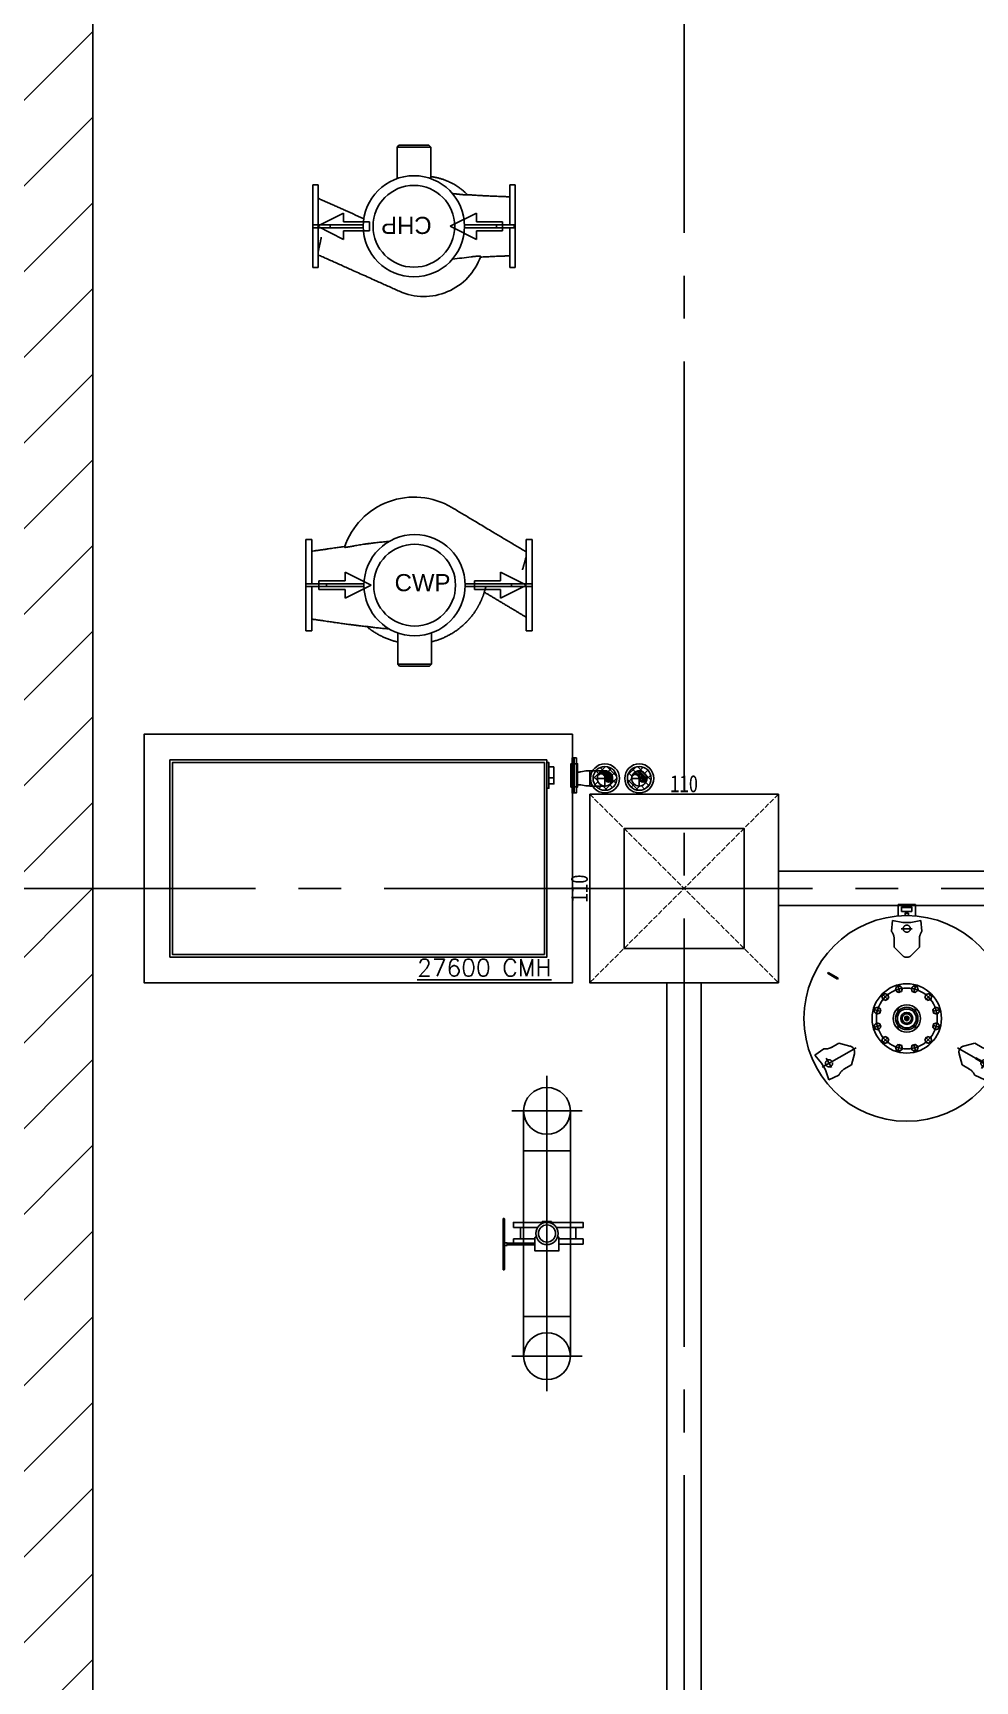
# Model space of a CAD drawing. Extents: x -18489 to 195597, y -1599 to 112111.
# Drawn here: x -15498 to -14948, y 1360 to 2322 of the extents above; entities that cross this region are included whole.
import ezdxf
from ezdxf.enums import TextEntityAlignment as Align

# ---------------------------------------------------------------- set-up
doc = ezdxf.new("R2010")
doc.units = 0
doc.header["$LTSCALE"] = 100
for name, pattern in [('188K-SM-03-F10-MECH-EQ-Y2257103$0$Micron CUP L10 HVAC EQU$0$AM_DIN_F_W050X2', [3.125, 2.25, -0.875]), ('188K-SM-03-F10-MECH-EQ-Y2257103$0$Micron CUP L10 HVAC EQU$0$HIDDEN2', [0.1875, 0.125, -0.0625]), ('X-CUB3-L10$0$COL-CEN-LIN', [3.25, 2.5, -0.25, 0.25, -0.25]), ('X-CUB3-L10$0$HIDDEN', [0.4, 0.3, -0.1])]:
    doc.linetypes.add(name, pattern=pattern)
for name, color, linetype in [('188K-SM-03-F10-MECH-EQ-Y2257103$0$0 Xref', 8, 'Continuous'), ('188K-SM-03-F10-MECH-EQ-Y2257103$0$Micron CUP L10 CDA EQU$0$M MOVE-IN AREA', 8, 'Continuous'), ('188K-SM-03-F10-MECH-EQ-Y2257103$0$Micron CUP L10 HVAC EQU$0$M-MECH-EQU', 136, 'Continuous'), ('188K-SM-03-F10-MECH-EQ-Y2257103$0$Micron CUP L10 HVAC EQU$0$M-PHASE1 AREA', 252, 'Continuous'), ('X-CUB3-L10$0$CCL', 8, 'X-CUB3-L10$0$COL-CEN-LIN'), ('X-CUB3-L10$0$COL', 8, 'Continuous'), ('X-CUB3-L10$0$COL-S', 8, 'Continuous'), ('X-CUB3-L10$0$WALL-RC', 8, 'Continuous')]:
    doc.layers.add(name, color=color, linetype=linetype)
doc.styles.add('188K-SM-03-F10-MECH-EQ-Y2257103$0$Micron CUP L10 HVAC EQU$0$AA-TXT', font='simplex.shx', dxfattribs={"bigfont": 'china.shx'})
doc.styles.add('188K-SM-03-F10-MECH-EQ-Y2257103$0$Micron CUP L10 HVAC EQU$0$Standard', font='arial.ttf')
doc.styles.add('X-CUB3-L10$0$DIM', font='', dxfattribs={"width": 0.8})
doc.styles.get('X-CUB3-L10$0$DIM').set_extended_font_data('MingLiU')
doc.dimstyles.new('X-CUB3-L10$0$JJP_005_defpoint', dxfattribs={"dimtxt": 20, "dimasz": 0.5, "dimexe": 0.5, "dimexo": 0.5, "dimgap": 0.5, "dimtad": 1, "dimdsep": 46, "dimtxsty": 'X-CUB3-L10$0$DIM', "dimblk": 'X-CUB3-L10$0$_None', "dimcen": 10, "dimclrd": 256, "dimclre": 256, "dimclrt": 256, "dimadec": 0, "dimazin": 0, "dimtfac": 1, "dimtix": 1, "dimtmove": 2, "dimatfit": 3, "dimldrblk": 'X-CUB3-L10$0$_None', "dimfxl": 0.5, "dimtolj": 1, "dimtzin": 0, "dimarcsym": 0})

# ---------------------------------------------------------------- blocks, each defined once
blk = doc.blocks.new('*D439')
at = {"layer": 'DefPoints', "lineweight": -2, "transparency": 16777216}
blk.add_line((0, 0), (110, 0), dxfattribs=at)
at = {"layer": 'DefPoints', "color": 0, "transparency": 16777216}
for p in [(0, 0), (110, 0), (110, 0)]:
    blk.add_point(p, dxfattribs=at)
at = {"layer": 'DefPoints', "transparency": 16777216, "insert": (55, 6.07), "char_height": 10, "attachment_point": 5, "style": 'X-CUB3-L10$0$DIM'}
blk.add_mtext('\\A1;110', dxfattribs=at)
blk = doc.blocks.new('X-CUB3-L10$0$_None')
blk = doc.blocks.new('*D440')
at = {"layer": 'DefPoints', "lineweight": -2, "transparency": 16777216}
blk.add_line((0, 0), (0, -110), dxfattribs=at)
at = {"layer": 'DefPoints', "color": 0, "transparency": 16777216}
for p in [(0, 0), (0, -110), (0, -110)]:
    blk.add_point(p, dxfattribs=at)
at = {"layer": 'DefPoints', "transparency": 16777216, "insert": (-6.07, -55), "char_height": 10, "attachment_point": 5, "rotation": 90, "style": 'X-CUB3-L10$0$DIM'}
blk.add_mtext('\\A1;110', dxfattribs=at)
blk = doc.blocks.new('188K-SM-03-F10-MECH-EQ-Y2257103$0$Micron CUP L10 HVAC EQU$0$EX TANK_2 M³')
for p, q in [((-4.99, 66.56), (-4.99, 59.75)), ((5.01, 66.56), (-4.99, 66.56)), ((5.01, 66.16), (-4.99, 66.16)), ((-3.04, 65.05), (-3.09, 64.75)), ((2.96, 64.75), (-3.09, 64.75)), ((-3.09, 64.75), (-3.09, 62.6)), ((2.91, 65.05), (-3.04, 65.05)), ((-2.89, 62.4), (2.76, 62.4)), ((-0.92, 61.5), (0.93, 61.5)), ((-0.92, 60), (-0.92, 61.5)), ((-0.92, 60), (0.93, 60)), ((-0.69, 61.7), (-0.69, 62.4)), ((0.71, 61.7), (-0.69, 61.7)), ((-0.54, 61.5), (-0.54, 61.7)), ((0.56, 61.5), (0.56, 61.7)), ((0.71, 61.7), (0.71, 62.4)), ((0.93, 60), (0.93, 61.5)), ((2.96, 64.75), (2.91, 65.05)), ((2.96, 62.6), (2.96, 64.75)), ((5.01, 66.56), (5.01, 59.75)), ((-45.91, 26.86), (-46.21, 26.34)), ((-46.21, 26.34), (-40.32, 22.94)), ((-40.02, 23.46), (-45.91, 26.86)), ((-40.32, 22.94), (-40.02, 23.46)), ((-1.19, 0.69), (0.01, 1.39)), ((-1.19, -0.69), (-1.19, 0.69)), ((0.01, 1.39), (1.21, 0.69)), ((1.21, 0.69), (1.21, -0.69)), ((0.01, -1.39), (-1.19, -0.69)), ((1.21, -0.69), (0.01, -1.39))]:
    blk.add_line(p, q)
at = {"linetype": '188K-SM-03-F10-MECH-EQ-Y2257103$0$Micron CUP L10 HVAC EQU$0$HIDDEN2', "ltscale": 5}
for p, q in [((-8.85, 50.85), (-8.24, 57.23)), ((-8.24, 57.23), (-2.31, 56.06)), ((-2.31, 56.06), (2.33, 56.06)), ((8.26, 57.23), (2.33, 56.06)), ((8.87, 50.85), (8.26, 57.23)), ((-7.32, 41.51), (-7.32, 46.58)), ((-7.32, 41.51), (-2.58, 36.77)), ((7.34, 41.51), (2.6, 36.77)), ((7.34, 41.51), (7.34, 46.48)), ((-48.46, -17.75), (-53.68, -21.47)), ((-39.61, -14.41), (-43.91, -16.89)), ((-39.61, -14.41), (-33.14, -16.14)), ((29.59, -17.08), (49.28, -28.45)), ((39.63, -14.41), (33.15, -16.14)), ((39.63, -14.41), (44.01, -16.94)), ((48.48, -17.75), (53.7, -21.47)), ((-53.68, -21.47), (-49.7, -26.02)), ((-47.38, -30.04), (-49.7, -26.02)), ((-32.28, -27.11), (-36.66, -29.64)), ((-32.28, -27.11), (-30.54, -20.63)), ((32.29, -27.11), (30.56, -20.63)), ((32.29, -27.11), (36.6, -29.59)), ((40.34, -22.94), (40.04, -23.46)), ((40.04, -23.46), (45.93, -26.86)), ((46.23, -26.34), (40.34, -22.94)), ((43.01, -25.52), (43.61, -24.48)), ((46.82, -23.68), (43.63, -29.2)), ((45.93, -26.86), (46.23, -26.34)), ((49.72, -26.02), (47.39, -30.04)), ((53.7, -21.47), (49.72, -26.02)), ((-45.43, -35.76), (-47.38, -30.04)), ((-39.6, -33.1), (-45.43, -35.76)), ((39.62, -33.1), (45.45, -35.76)), ((45.45, -35.76), (47.39, -30.04))]:
    blk.add_line(p, q, dxfattribs=at)
at = {"linetype": '188K-SM-03-F10-MECH-EQ-Y2257103$0$Micron CUP L10 HVAC EQU$0$HIDDEN2', "ltscale": 10}
for p, q in [((-3.18, 52.38), (3.19, 52.38)), ((-29.57, -17.08), (-49.26, -28.45)), ((-43.91, -28.69), (-47.09, -23.18))]:
    blk.add_line(p, q, dxfattribs=at)
at = {"ltscale": 10}
for p, q in [((-42.99, 25.52), (-43.59, 24.48)), ((-3.99, 14.92), (-5.18, 19.37)), ((4.01, 14.92), (5.2, 19.37)), ((-10.92, 10.92), (-14.17, 14.18)), ((10.93, 10.92), (14.19, 14.18)), ((-14.92, 4), (-19.36, 5.19)), ((-3.88, 3.89), (-5.3, 5.3)), ((3.9, 3.89), (5.31, 5.3)), ((14.93, 4), (19.38, 5.19)), ((-14.92, -4), (-19.36, -5.19)), ((-3.88, -3.89), (-5.3, -5.3)), ((3.9, -3.89), (5.31, -5.3)), ((14.93, -4), (19.38, -5.19)), ((-10.92, -10.92), (-14.17, -14.18)), ((-3.99, -14.92), (-5.18, -19.37)), ((4.01, -14.92), (5.2, -19.37)), ((10.93, -10.92), (14.19, -14.18))]:
    blk.add_line(p, q, dxfattribs=at)
at = {"linetype": '188K-SM-03-F10-MECH-EQ-Y2257103$0$Micron CUP L10 HVAC EQU$0$AM_DIN_F_W050X2'}
for p, q in [((-14.55, 13.09), (-13.08, 14.56)), ((-14.01, 11.08), (-14.55, 13.09)), ((-12, 10.54), (-14.01, 11.08)), ((-13.08, 14.56), (-11.07, 14.02)), ((-10.54, 12.01), (-12, 10.54)), ((-11.07, 14.02), (-10.54, 12.01)), ((-6.59, 16.61), (-6.06, 18.61)), ((-5.12, 15.14), (-6.59, 16.61)), ((-6.06, 18.61), (-4.05, 19.15)), ((-3.12, 15.68), (-5.12, 15.14)), ((-4.05, 19.15), (-2.58, 17.68)), ((-2.58, 17.68), (-3.12, 15.68)), ((2.59, 17.68), (4.06, 19.15)), ((3.13, 15.68), (2.59, 17.68)), ((5.14, 15.14), (3.13, 15.68)), ((4.06, 19.15), (6.07, 18.61)), ((6.61, 16.61), (5.14, 15.14)), ((6.07, 18.61), (6.61, 16.61)), ((10.55, 12.01), (11.09, 14.02)), ((12.02, 10.54), (10.55, 12.01)), ((11.09, 14.02), (13.1, 14.56)), ((14.03, 11.08), (12.02, 10.54)), ((13.1, 14.56), (14.57, 13.09)), ((14.57, 13.09), (14.03, 11.08)), ((-19.14, 4.06), (-18.61, 6.06)), ((-17.67, 2.59), (-19.14, 4.06)), ((-18.61, 6.06), (-16.6, 6.6)), ((-15.67, 3.12), (-17.67, 2.59)), ((-16.6, 6.6), (-15.13, 5.13)), ((-15.13, 5.13), (-15.67, 3.12)), ((15.15, 5.13), (16.62, 6.6)), ((15.68, 3.12), (15.15, 5.13)), ((17.69, 2.59), (15.68, 3.12)), ((16.62, 6.6), (18.62, 6.06)), ((19.16, 4.06), (17.69, 2.59)), ((18.62, 6.06), (19.16, 4.06)), ((-19.14, -4.06), (-17.67, -2.59)), ((-18.61, -6.06), (-19.14, -4.06)), ((-16.6, -6.6), (-18.61, -6.06)), ((-17.67, -2.59), (-15.67, -3.12)), ((-15.13, -5.13), (-16.6, -6.6)), ((-15.67, -3.12), (-15.13, -5.13)), ((15.15, -5.13), (15.68, -3.12)), ((16.62, -6.6), (15.15, -5.13)), ((15.68, -3.12), (17.69, -2.59)), ((18.62, -6.06), (16.62, -6.6)), ((17.69, -2.59), (19.16, -4.06)), ((19.16, -4.06), (18.62, -6.06)), ((-14.55, -13.09), (-14.01, -11.08)), ((-13.08, -14.56), (-14.55, -13.09)), ((-14.01, -11.08), (-12, -10.54)), ((-11.07, -14.02), (-13.08, -14.56)), ((-12, -10.54), (-10.54, -12.01)), ((-10.54, -12.01), (-11.07, -14.02)), ((-6.59, -16.61), (-5.12, -15.14)), ((-6.06, -18.61), (-6.59, -16.61)), ((-4.05, -19.15), (-6.06, -18.61)), ((-5.12, -15.14), (-3.12, -15.68)), ((-2.58, -17.68), (-4.05, -19.15)), ((-3.12, -15.68), (-2.58, -17.68)), ((2.59, -17.68), (3.13, -15.68)), ((4.06, -19.15), (2.59, -17.68)), ((3.13, -15.68), (5.14, -15.14)), ((6.07, -18.61), (4.06, -19.15)), ((5.14, -15.14), (6.61, -16.61)), ((6.61, -16.61), (6.07, -18.61)), ((10.55, -12.01), (12.02, -10.54)), ((11.09, -14.02), (10.55, -12.01)), ((13.1, -14.56), (11.09, -14.02)), ((12.02, -10.54), (14.03, -11.08)), ((14.57, -13.09), (13.1, -14.56)), ((14.03, -11.08), (14.57, -13.09))]:
    blk.add_line(p, q, dxfattribs=at)
for centre, radius in [((0.01, 0), 60), ((0.01, 0), 1.2), ((0.01, 0), 0.8), ((0, 0), 0.338)]:
    blk.add_circle(centre, radius)
at = {"linetype": '188K-SM-03-F10-MECH-EQ-Y2257103$0$Micron CUP L10 HVAC EQU$0$HIDDEN2'}
for centre in [(0.01, 52.38), (-45.35, -26.19)]:
    blk.add_circle(centre, 2.08, dxfattribs=at)
at = {"ltscale": 3}
for centre, radius in [((0.01, 0), 20.25), ((-4.59, 4.6), 0.7), ((4.6, 4.6), 0.7), ((-4.59, -4.6), 0.7), ((4.6, -4.6), 0.7)]:
    blk.add_circle(centre, radius, dxfattribs=at)
at = {"ltscale": 10}
for radius in [17.75, 6.5]:
    blk.add_circle((0.01, 0), radius, dxfattribs=at)
at = {"linetype": '188K-SM-03-F10-MECH-EQ-Y2257103$0$Micron CUP L10 HVAC EQU$0$AM_DIN_F_W050X2'}
for centre in [(-12.54, 12.55), (-4.59, 17.15), (4.6, 17.15), (12.56, 12.55), (-17.14, 4.59), (17.15, 4.59), (-17.14, -4.59), (17.15, -4.59), (-12.54, -12.55), (-4.59, -17.15), (4.6, -17.15), (12.56, -12.55)]:
    blk.add_circle(centre, 1.8, dxfattribs=at)
at = {"ltscale": 5}
for radius in [8, 5.5, 3.5, 2.7]:
    blk.add_circle((0.01, 0), radius, dxfattribs=at)
at = {"linetype": '188K-SM-03-F10-MECH-EQ-Y2257103$0$Micron CUP L10 HVAC EQU$0$HIDDEN2', "ltscale": 5}
blk.add_circle((45.37, -26.19), 2.08, dxfattribs=at)
for centre, radius, start, end in [((-2.89, 62.6), 0.2, 180, 270), ((2.76, 62.6), 0.2, 270, 0), ((0.01, 0), 0.692, 150.43119, 76.6128), ((0, 0), 0.4, 150, 80)]:
    blk.add_arc(centre, radius, start, end)
for centre, radius, start, end in [((-15.27, 46.15), 7.96, 3.09457, 36.2357), ((15.3, 46.17), 7.96, 143.94948, 178.63949), ((0.01, 39.37), 3.67, 225, 315), ((-47.62, -9.84), 7.96, 263.94948, 298.63949), ((-34.08, -19.68), 3.67, 345, 75), ((34.1, -19.68), 3.67, 105, 195), ((47.61, -9.85), 7.96, 243.09457, 276.2357), ((-32.32, -36.31), 7.96, 123.09457, 156.2357), ((32.35, -36.33), 7.96, 23.94948, 58.63949)]:
    blk.add_arc(centre, radius, start, end, dxfattribs=at)
blk = doc.blocks.new('188K-SM-03-F10-MECH-EQ-Y2257103$0$Micron CUP L10 HVAC EQU$0$A$C63385323')
for p, q in [((0, -44.5), (0, 44.5)), ((0, 44.3), (11.4, 44.3)), ((51.2, 38.2), (22, 43.4)), ((73.6, 37.2), (61.8, 37.2)), ((73.6, 37.2), (73.6, -37.2)), ((0, -44.3), (11.4, -44.3)), ((51.2, -38.2), (22, -43.4)), ((73.6, -37.2), (61.8, -37.2))]:
    blk.add_line(p, q)
for centre, start, end in [((11.4, -15.7), 79.85913, 90), ((61.8, 97.2), 259.85913, 270), ((11.4, 15.7), 270, 280.14087), ((61.8, -97.2), 90, 100.14087)]:
    blk.add_arc(centre, 60, start, end)
blk = doc.blocks.new('188K-SM-03-F10-MECH-EQ-Y2257103$0$Micron CUP L10 HVAC EQU$0$A$C0c53ceb0')
at = {"layer": '188K-SM-03-F10-MECH-EQ-Y2257103$0$Micron CUP L10 HVAC EQU$0$M-PHASE1 AREA'}
h = blk.add_hatch(dxfattribs=at)
h.set_pattern_fill('ANSI37', color=256, scale=10)
h.set_pattern_definition([(45, (165860.614, -11772.52), (-22.45064, 22.45064), []), (135, (165860.614, -11772.52), (-22.45064, -22.45064), [])])
edge = h.paths.add_edge_path(flags=17)
edge.add_arc((9788.60828, 9692.60409), 44.45, 0, 360)
edge = h.paths.add_edge_path()
edge.add_arc((9788.60828, 9692.60409), 69.45, 0, 360)
h = blk.add_hatch(dxfattribs=at)
h.set_pattern_fill('ANSI31', color=256, scale=1.975806, angle=-90, style=0)
h.set_pattern_definition([(135, (22474.571, -19442.7775), (-4.435812, -4.435812), [])])
h.paths.add_polyline_path([(9833.05828, 9692.60409, -1), (9788.60828, 9692.60409, 1), (9744.15828, 9692.60409, -0.4142135624), (9788.60828, 9737.05409, -0.4142135624)])
h = blk.add_hatch(dxfattribs=at)
h.set_pattern_fill('ANSI37', color=256, scale=10)
h.set_pattern_definition([(45, (165860.614, -11772.52), (-22.45064, 22.45064), []), (135, (165860.614, -11772.52), (-22.45064, -22.45064), [])])
edge = h.paths.add_edge_path(flags=17)
edge.add_arc((9988.60828, 9692.60409), 44.45, 0, 360)
edge = h.paths.add_edge_path()
edge.add_arc((9988.60828, 9692.60409), 69.45, 0, 360)
h = blk.add_hatch(dxfattribs=at)
h.set_pattern_fill('ANSI31', color=256, scale=1.975806, angle=-90, style=0)
h.set_pattern_definition([(135, (22274.571, -19442.7775), (-4.435812, -4.435812), [])])
h.paths.add_polyline_path([(10033.05828, 9692.60409, -1), (9988.60828, 9692.60409, 1), (9944.15828, 9692.60409, -0.4142135624), (9988.60828, 9737.05409, -0.4142135624)])
for p, q in [((8586.74456, 13387.59442), (8575.42664, 13376.2765)), ((8575.42664, 13376.2765), (8575.42664, 13192.92384)), ((8772.25997, 13376.2765), (8575.42664, 13376.2765)), ((8586.74456, 13387.59442), (8760.94206, 13387.59442)), ((8772.25997, 13376.2765), (8760.94206, 13387.59442)), ((8772.25997, 13376.2765), (8772.25997, 13192.92384)), ((8115.09062, 13155.83904), (8083.34331, 13155.83904)), ((8083.34331, 13155.83904), (8083.34331, 12922.55979)), ((8115.09062, 13155.83904), (8115.09062, 12922.55979)), ((8899.10338, 13105.38739), (8910.497, 13103.96826)), ((9264.34331, 13155.83904), (9232.59599, 13155.83904)), ((9232.59599, 12922.55979), (9232.59599, 13155.83904)), ((9264.34331, 12673.2799), (9264.34331, 13155.83904)), ((8110.43787, 12914.55947), (8262.82496, 12990.75302)), ((8262.82496, 12990.75302), (8262.82496, 12939.95732)), ((8886.33084, 12914.55947), (9038.71794, 12990.75302)), ((9038.71794, 12990.75302), (9038.71794, 12939.95732)), ((8083.34331, 12922.55979), (8083.34331, 12906.55915)), ((8083.34331, 12922.55979), (8184.9347, 12922.55979)), ((8083.34331, 12906.55915), (8083.34331, 12673.2799)), ((8083.34331, 12906.55915), (8184.9347, 12906.55915)), ((8262.82496, 12838.36592), (8110.43787, 12914.55947)), ((8115.09062, 12906.55915), (8115.09062, 12673.2799)), ((8184.9347, 12922.55979), (8184.9347, 12906.55915)), ((8184.9347, 12922.55979), (8378.70172, 12922.55979)), ((8184.9347, 12906.55915), (8378.70172, 12906.55915)), ((8262.82496, 12939.95732), (8415.21206, 12939.95732)), ((8415.21206, 12889.16162), (8262.82496, 12889.16162)), ((8262.82496, 12889.16162), (8262.82496, 12838.36592)), ((8415.21206, 12939.95732), (8415.21206, 12889.16162)), ((9038.71794, 12838.36592), (8886.33084, 12914.55947)), ((8968.98489, 12922.55979), (9156.40245, 12922.55979)), ((8968.98489, 12906.55915), (9156.40245, 12906.55915)), ((9038.71794, 12939.95732), (9191.10504, 12939.95732)), ((9191.10504, 12889.16162), (9038.71794, 12889.16162)), ((9038.71794, 12889.16162), (9038.71794, 12838.36592)), ((9156.40245, 12922.55979), (9156.40245, 12906.55915)), ((9156.40245, 12922.55979), (9257.99384, 12922.55979)), ((9156.40245, 12906.55915), (9257.99384, 12906.55915)), ((9191.10504, 12939.95732), (9191.10504, 12889.16162)), ((9232.59599, 12673.2799), (9232.59599, 12906.55915)), ((9257.99384, 12922.55979), (9257.99384, 12906.55915)), ((8907.35168, 12724.72014), (8898.92399, 12723.66284)), ((8083.34331, 12673.2799), (8115.09062, 12673.2799)), ((9232.59599, 12673.2799), (9264.34331, 12673.2799)), ((8077.79544, 11086.91287), (8042.73813, 11086.91287)), ((8042.73813, 11086.91287), (8042.73813, 10828.1747)), ((8077.79544, 11086.91287), (8077.79544, 10828.1747)), ((8414.23658, 11063.41106), (8414.19472, 11063.4069)), ((9363.73813, 11086.91287), (9328.68083, 11086.91287)), ((9328.68083, 10828.1747), (9328.68083, 11086.91287)), ((9363.73813, 10828.1747), (9363.73813, 11086.91287)), ((8272.32992, 10845.57634), (8272.32992, 10896.38403)), ((8272.32992, 10896.38403), (8424.753, 10820.17249)), ((9179.05587, 10845.57634), (9179.05587, 10896.38403)), ((9179.05587, 10896.38403), (9331.47894, 10820.17249)), ((8042.73813, 10812.17028), (8042.73813, 10828.1747)), ((8163.4064, 10828.1747), (8042.73813, 10828.1747)), ((8042.73813, 10812.17028), (8042.73813, 10553.4321)), ((8163.4064, 10812.17028), (8042.73813, 10812.17028)), ((8077.79544, 10812.17028), (8077.79544, 10553.4321)), ((8119.90684, 10794.76864), (8119.90684, 10845.57634)), ((8119.90684, 10845.57634), (8272.32992, 10845.57634)), ((8272.32992, 10794.76864), (8119.90684, 10794.76864)), ((8163.4064, 10812.17028), (8163.4064, 10828.1747)), ((8382.62301, 10828.1747), (8163.4064, 10828.1747)), ((8382.62301, 10812.17028), (8163.4064, 10812.17028)), ((8424.753, 10820.17249), (8272.32992, 10743.96095)), ((8272.32992, 10743.96095), (8272.32992, 10794.76864)), ((9243.06987, 10828.1747), (8973.04556, 10828.1747)), ((9243.06987, 10812.17028), (8973.04556, 10812.17028)), ((9026.63279, 10794.76864), (9026.63279, 10845.57634)), ((9026.63279, 10845.57634), (9179.05587, 10845.57634)), ((9179.05587, 10794.76864), (9026.63279, 10794.76864)), ((9331.47894, 10820.17249), (9179.05587, 10743.96095)), ((9179.05587, 10743.96095), (9179.05587, 10794.76864)), ((9243.06987, 10812.17028), (9243.06987, 10828.1747)), ((9363.73813, 10828.1747), (9243.06987, 10828.1747)), ((9363.73813, 10812.17028), (9243.06987, 10812.17028)), ((9328.68083, 10553.4321), (9328.68083, 10812.17028)), ((9363.73813, 10812.17028), (9363.73813, 10828.1747)), ((9363.73813, 10553.4321), (9363.73813, 10812.17028)), ((8042.73813, 10553.4321), (8077.79544, 10553.4321)), ((8399.07567, 10578.48665), (8398.80688, 10578.71359)), ((8414.17973, 10576.93957), (8414.2365, 10576.93392)), ((8579.39438, 10358.34644), (8579.39438, 10541.7424)), ((8776.27419, 10358.34644), (8776.27419, 10541.7424)), ((9328.68083, 10553.4321), (9363.73813, 10553.4321)), ((8579.39438, 10358.34644), (8776.27419, 10358.34644)), ((8579.39438, 10358.34644), (8590.71497, 10347.02585)), ((8764.9536, 10347.02585), (8590.71497, 10347.02585)), ((8764.9536, 10347.02585), (8776.27419, 10358.34644)), ((9788.60828, 9741.2152), (9788.60828, 9643.99298)), ((9988.60828, 9741.2152), (9988.60828, 9643.99298)), ((9490.24388, 9695.17608), (9461.32618, 9695.17608)), ((9837.21939, 9692.60409), (9739.99717, 9692.60409)), ((10037.21939, 9692.60409), (9939.99717, 9692.60409)), ((9449.9981, 7957.4755, -1146.91553), (9449.9981, 7546.60301, -1146.91553)), ((9244.56185, 7752.03926, -1146.91553), (9655.43435, 7752.03926, -1146.91553)), ((9313.4731, 7752.03926, -1146.91553), (9313.47276, 6320.89925, -1146.91553)), ((9449.9981, 7752.06348, -1146.91553), (9449.9974, 6320.89925, -1146.91553)), ((9586.5231, 7752.06348, -1146.91553), (9586.52276, 6320.89925, -1146.91553)), ((9313.4731, 7519.97098, -1146.91553), (9586.5231, 7519.97098, -1146.91553)), ((9193.76335, 6826.76236, -1146.91553), (9193.76335, 7122.76236, -1146.91553)), ((9201.76335, 6826.76236, -1146.91553), (9201.76335, 7122.76236, -1146.91553)), ((9295.49775, 7005.04196, -1146.91553), (9295.49775, 7071.49577, -1146.91553)), ((9395.2347, 7071.49577, -1146.91553), (9295.49775, 7071.49577, -1146.91553)), ((9422.49775, 7106.42824, -1146.91553), (9422.49775, 7095.37746, -1146.91553)), ((9477.49775, 7106.42824, -1146.91553), (9422.49775, 7106.42824, -1146.91553)), ((9477.49775, 7095.37746, -1146.91553), (9477.49775, 7106.42824, -1146.91553)), ((9619.49775, 7071.49577, -1146.91553), (9504.7608, 7071.49577, -1146.91553)), ((9619.49775, 7005.04196, -1146.91553), (9619.49775, 7071.49577, -1146.91553)), ((9217.21078, 6982.33856, -1146.91553), (9201.76335, 6982.33856, -1146.91553)), ((9217.21078, 6967.18617, -1146.91553), (9201.76335, 6967.18617, -1146.91553)), ((9217.21078, 6967.18617, -1146.91553), (9217.21078, 6982.33856, -1146.91553)), ((9379.99773, 6979.76236, -1146.91553), (9217.21078, 6979.76236, -1146.91553)), ((9379.99773, 6969.76236, -1146.91553), (9217.21078, 6969.76236, -1146.91553)), ((9379.99773, 7005.04196, -1146.91553), (9295.49775, 7005.04196, -1146.91553)), ((9379.99773, 7013.19986, -1146.91553), (9379.99773, 6936.32487, -1146.91553)), ((9388.73369, 7014.76236, -1146.91553), (9381.56023, 7014.76236, -1146.91553)), ((9518.43525, 6934.76237, -1146.91553), (9381.56023, 6934.76237, -1146.91553)), ((9518.43525, 7014.76236, -1146.91553), (9511.26181, 7014.76236, -1146.91553)), ((9519.99775, 7013.19986, -1146.91553), (9519.99775, 6936.32487, -1146.91553)), ((9619.49775, 7005.04196, -1146.91553), (9519.99775, 7005.04196, -1146.91553)), ((9313.46983, 6552.96752, -1146.91553), (9586.51983, 6552.96752, -1146.91553)), ((9449.99483, 6115.463, -1146.91553), (9449.99483, 6526.3355, -1146.91553)), ((9244.55858, 6320.89925, -1146.91553), (9655.43108, 6320.89925, -1146.91553))]:
    blk.add_line(p, q, dxfattribs=at)
for points in [[(9600, 9950), (9600, 8500), (7100, 8500), (7100, 9950)], [(9596.91595, 9812.21713), (9609.42608, 9812.21713), (9609.42608, 9642.57483), (9596.91595, 9642.57483)], [(9609.42608, 9812.21713), (9621.93621, 9812.21713), (9621.93621, 9642.57483), (9609.42608, 9642.57483)], [(9450, 9800), (9450, 8650), (7250, 8650), (7250, 9800)], [(9435, 9785), (9435, 8665), (7265, 8665), (7265, 9785)], [(9590.24388, 9676.50954), (9596.91595, 9676.50954), (9596.91595, 9778.28242), (9590.24388, 9778.28242)], [(9590.24388, 9641.71765), (9596.91595, 9641.71765), (9596.91595, 9743.49053), (9590.24388, 9743.49053)], [(9596.91595, 9777.42524), (9609.42608, 9777.42524), (9609.42608, 9607.78294), (9596.91595, 9607.78294)], [(9609.42608, 9777.42524), (9621.93621, 9777.42524), (9621.93621, 9607.78294), (9609.42608, 9607.78294)], [(9621.93621, 9778.28242), (9628.60828, 9778.28242), (9628.60828, 9676.50954), (9621.93621, 9676.50954)], [(9621.93621, 9743.49053), (9628.60828, 9743.49053), (9628.60828, 9641.71765), (9621.93621, 9641.71765)]]:
    blk.add_lwpolyline(points, close=True, dxfattribs=at)
for points in [[(9450, 9635), (9461.32618, 9635), (9461.32618, 9785), (9450, 9785)], [(9490.24388, 9759.61581), (9490.24388, 9660.38419), (9461.32618, 9660.38419)], [(9490.24388, 9759.61581), (9461.32618, 9759.61581)]]:
    blk.add_lwpolyline(points, dxfattribs=at)
blk.add_lwpolyline([(9788.60828, 9737.05409), (9699.70828, 9737.05409), (9699.70828, 9648.15409), (9788.60828, 9648.15409, 1)], format="xyb", close=True, dxfattribs=at)
at = {"layer": '188K-SM-03-F10-MECH-EQ-Y2257103$0$Micron CUP L10 HVAC EQU$0$M-PHASE1 AREA', "elevation": -1146.91552}
for points in [[(9254.29775, 7071.49577), (9254.29775, 7101.65827), (9422.49775, 7101.65827)], [(9395.2347, 7071.49577), (9254.29775, 7071.49577)], [(9477.49775, 7101.65827), (9660.69775, 7101.65827), (9660.69775, 7071.49577), (9504.7608, 7071.49577)], [(9379.99773, 7005.04196), (9254.29775, 7005.04196)], [(9254.29775, 7005.04196), (9254.29775, 6979.76236)], [(9519.99775, 6974.87946), (9660.69775, 6974.87946), (9660.69775, 7005.04196), (9519.99775, 7005.04196)]]:
    blk.add_lwpolyline(points, dxfattribs=at)
at = {"layer": '188K-SM-03-F10-MECH-EQ-Y2257103$0$Micron CUP L10 HVAC EQU$0$M-PHASE1 AREA'}
for centre, radius in [((8673.84331, 12914.55947), 295.25), ((8673.84331, 12914.55947), 238.66042), ((8677.83429, 10820.17249), 295.31971), ((8677.83429, 10820.17249), 238.71677), ((9788.60828, 9692.60409), 84.82115), ((9788.60828, 9692.60409), 69.45), ((9788.60828, 9692.60409), 44.45), ((9988.60828, 9692.60409), 84.82115), ((9988.60828, 9692.60409), 69.45), ((9988.60828, 9692.60409), 44.45), ((9449.9981, 7752.06348, -1146.91553), 136.525), ((9449.99775, 7036.48136, -1146.91553), 65), ((9449.99775, 7036.48136, -1146.91553), 50), ((9449.99483, 6320.87502, -1146.91553), 136.525)]:
    blk.add_circle(centre, radius, dxfattribs=at)
for centre, radius, start, end in [((8732.63933, 12855.76345), 350.87129, 245.85773552, 340.500620336), ((8675.2939, 10905.91047), 428.37236, 59.146150182, 161.526845221), ((9966.38328, 9692.60409), 22.225, 0, 180), ((9810.83328, 9692.60409), 22.225, 180, 0), ((10010.83328, 9692.60409), 22.225, 180, 0), ((9197.76335, 7119.76236, -1146.91553), 5, 36.869897646, 143.130102354), ((9381.56023, 7013.19986, -1146.91553), 1.5625, 90, 180), ((9381.56023, 6936.32487, -1146.91553), 1.5625, 180, 270), ((9518.43525, 7013.19986, -1146.91553), 1.5625, 0, 90), ((9518.43525, 6936.32487, -1146.91553), 1.5625, 270, 0), ((9197.76335, 6829.76236, -1146.91553), 5, 216.869897646, 323.130102354)]:
    blk.add_arc(centre, radius, start, end, dxfattribs=at)
for points, knots in [([(8772.25997, 13204.28714), (8776.92345, 13203.74338), (8787.94606, 13202.45814), (8805.15428, 13199.2158), (8823.83986, 13194.76245), (8842.24802, 13189.25781), (8860.32902, 13182.76391), (8878.02728, 13175.28801), (8895.29007, 13166.85569), (8912.06595, 13157.49166), (8928.30337, 13147.22294), (8943.95865, 13136.08496), (8958.96634, 13124.09342), (8973.35079, 13111.35019), (8982.32377, 13102.21493), (8986.81026, 13097.6473)], [0, 0, 0, 0, 0.05759307665, 0.13612698693, 0.21466089721, 0.29319480748, 0.37172871776, 0.45026262804, 0.52879653832, 0.6073304486, 0.68586435888, 0.76439826916, 0.84293217944, 0.92146608972, 1, 1, 1, 1]), ([(8986.80531, 13097.64259), (8986.81099, 13097.63568), (8986.82233, 13097.62189), (8986.82656, 13097.60222), (8986.82137, 13097.58335), (8986.80585, 13097.56537), (8986.78021, 13097.54825), (8986.7444, 13097.53202), (8986.69841, 13097.51669), (8986.64223, 13097.50227), (8986.57585, 13097.48877), (8986.49926, 13097.47621), (8986.41246, 13097.46459), (8986.31542, 13097.45393), (8986.20815, 13097.44423), (8986.09063, 13097.43552), (8985.96285, 13097.4278), (8985.82481, 13097.42108), (8985.6765, 13097.41538), (8985.51789, 13097.4107), (8985.349, 13097.40706), (8985.16981, 13097.40447), (8984.98031, 13097.40294), (8984.78049, 13097.40249), (8984.57034, 13097.40312), (8984.0073, 13097.40752), (8982.9659, 13097.42988), (8981.22917, 13097.49796), (8979.18519, 13097.6051), (8976.2664, 13097.78835), (8972.21058, 13098.088), (8966.76476, 13098.54919), (8960.54782, 13099.12647), (8954.0933, 13099.76509), (8947.54522, 13100.43859), (8941.0107, 13101.12739), (8934.01277, 13101.87684), (8928.32676, 13102.49097), (8924.11763, 13102.9462), (8921.52028, 13103.22714), (8918.86776, 13103.5139), (8916.15977, 13103.80631), (8913.39601, 13104.10425), (8910.57614, 13104.40756), (8907.69975, 13104.71611), (8904.76639, 13105.02974), (8901.77556, 13105.34843), (8899.76232, 13105.56183), (8898.74615, 13105.66953)], [0, 0, 0, 0, 0.0052505163, 0.010487788, 0.0157134864, 0.020929297, 0.0261369184, 0.0313380603, 0.036534442, 0.0417277905, 0.0469198384, 0.0521123226, 0.057306982, 0.062505556, 0.0677097822, 0.0729213951, 0.0781421239, 0.0833736907, 0.0886178092, 0.0938761823, 0.0991505013, 0.1044424437, 0.1097536718, 0.1150858316, 0.1204405512, 0.1258194395, 0.1563039502, 0.1872284728, 0.2188620709, 0.2514549375, 0.3088892926, 0.3691648018, 0.4331061102, 0.5013994173, 0.5589296518, 0.6195083671, 0.6833638734, 0.7507105764, 0.7735548203, 0.79684088, 0.8205764295, 0.8447692968, 0.8694275108, 0.8945593491, 0.9201733878, 0.9462785509, 0.9728841625, 1, 1, 1, 1]), ([(8985.5733, 13098.94044), (8985.58064, 13098.93312), (8985.59786, 13098.91596), (8986.37176, 13098.10614), (8986.81564, 13097.64165)], [0, 0, 0, 0, 0.4264339231, 1, 1, 1, 1]), ([(9232.59599, 13086.9267), (9226.34927, 13087.12199), (9212.29154, 13087.56149), (9190.86898, 13088.31325), (9168.78026, 13089.14555), (9148.14947, 13089.98481), (9128.95258, 13090.81981), (9111.13943, 13091.64406), (9094.53186, 13092.45759), (9078.97549, 13093.26089), (9064.41944, 13094.05036), (9050.81145, 13094.82296), (9038.19479, 13095.5699), (9026.50871, 13096.28905), (9015.69843, 13096.97722), (9005.71604, 13097.63575), (8995.76758, 13098.30199), (8989.14369, 13098.78329), (8985.5806, 13099.04218)], [0, 0, 0, 0, 0.0758246057, 0.1706369546, 0.2600608281, 0.3439917024, 0.4211254952, 0.4931587506, 0.5603056458, 0.6228166432, 0.6820998548, 0.7371128241, 0.7881232106, 0.8353779072, 0.8790985199, 0.9194792587, 0.9566866186, 1, 1, 1, 1]), ([(8115.09062, 13078.22256), (8119.96134, 13076.03946), (8130.7795, 13071.19068), (8147.51851, 13063.68814), (8165.30495, 13055.71613), (8183.08307, 13047.74785), (8202.70232, 13038.95436), (8224.14054, 13029.3456), (8247.38946, 13018.92527), (8268.82332, 13009.31846), (8288.4518, 13000.52083), (8306.25852, 12992.53973), (8324.06974, 12984.55662), (8341.88616, 12976.57117), (8359.71338, 12968.58088), (8373.09277, 12962.58414), (8380.53042, 12959.25053), (8382.00916, 12958.58775)], [0, 0, 0, 0, 0.0538379847, 0.1195773648, 0.1856360083, 0.2520640939, 0.3188538858, 0.4067700114, 0.4950124567, 0.5833270446, 0.6507977131, 0.7180461514, 0.7849853342, 0.8515615248, 0.9177665455, 0.9836505566, 1, 1, 1, 1]), ([(8115.09062, 12764.31874), (8115.31702, 12765.37739), (8115.85185, 12767.87834), (8116.8379, 12772.48918), (8118.02385, 12778.03476), (8119.33272, 12784.15512), (8120.74311, 12790.75025), (8122.23989, 12797.74929), (8123.81915, 12805.13402), (8125.48335, 12812.91596), (8127.14483, 12820.68517), (8128.77643, 12828.31465), (8130.36456, 12835.74087), (8131.983, 12843.30883), (8133.07999, 12848.43844), (8133.63471, 12851.03236), (8133.64166, 12851.06485)], [0, 0, 0, 0, 0.0578461322, 0.1366548862, 0.2159958022, 0.2969962995, 0.3785622963, 0.4589698671, 0.5399187722, 0.6225582006, 0.7057750576, 0.7783127614, 0.8512349751, 0.9247460265, 0.9990574218, 1, 1, 1, 1]), ([(8589.13167, 12535.58192), (8579.15275, 12540.05454), (8559.18424, 12549.00457), (8529.24364, 12562.42416), (8499.30861, 12575.84126), (8469.37828, 12589.25624), (8436.35583, 12604.05714), (8400.25471, 12620.23792), (8361.08026, 12637.79619), (8324.96823, 12653.98186), (8291.91255, 12668.79766), (8261.92322, 12682.23909), (8231.93116, 12695.68174), (8201.93546, 12709.12603), (8171.93486, 12722.57252), (8142.98641, 12735.54742), (8124.03282, 12744.04255), (8115.09062, 12748.05051)], [0, 0, 0, 0, 0.062794566, 0.1256563142, 0.1886264389, 0.2517223947, 0.3149419819, 0.397885001, 0.4809402506, 0.5640203476, 0.6275617598, 0.6910267754, 0.7543857447, 0.8176206392, 0.8807291112, 0.9437286125, 1, 1, 1, 1]), ([(9007.892, 12736.25895), (8989.52719, 12733.92607), (8953.18414, 12729.30941), (8916.75907, 12725.39234), (8898.74025, 12723.45463)], [0, 0, 0, 0, 0.5053182097, 1, 1, 1, 1]), ([(9007.892, 12736.25895), (9011.40773, 12736.72419), (9014.88115, 12737.17274), (9021.74378, 12738.01974), (9025.13308, 12738.41831), (9029.31182, 12738.87012), (9030.14103, 12738.95774), (9031.77714, 12739.12624), (9032.58547, 12739.20728), (9034.98119, 12739.44035), (9036.53937, 12739.58237), (9041.09385, 12739.96484), (9043.97158, 12740.16192), (9047.34138, 12740.32133), (9048.00382, 12740.34881), (9049.28626, 12740.3941), (9049.90871, 12740.41203), (9051.72001, 12740.45191), (9052.85293, 12740.45993), (9054.96759, 12740.43978), (9055.94936, 12740.41162), (9057.30381, 12740.34289), (9057.73556, 12740.31556), (9058.55826, 12740.25218), (9058.94908, 12740.21607), (9060.7721, 12740.01724), (9061.84023, 12739.79833), (9062.69596, 12739.47064), (9062.84289, 12739.40238), (9063.08751, 12739.26082), (9063.18513, 12739.18745), (9063.40097, 12738.9626), (9063.44378, 12738.80574), (9063.38643, 12738.64379)], [0, 0, 0, 0, 0.125, 0.125, 0.25, 0.25, 0.28125, 0.28125, 0.3125, 0.3125, 0.375, 0.375, 0.5, 0.5, 0.53125, 0.53125, 0.5625, 0.5625, 0.625, 0.625, 0.6875, 0.6875, 0.71875, 0.71875, 0.75, 0.75, 0.875, 0.875, 0.90625, 0.90625, 0.9375, 0.9375, 1, 1, 1, 1]), ([(9063.38643, 12738.64379), (9063.16817, 12738.03102), (9062.73149, 12736.8051), (9062.31041, 12735.64759), (9062.07188, 12734.99551), (9062.07035, 12734.99145), (9062.06972, 12734.98979)], [0, 0, 0, 0, 0.2705698027, 0.5413148055, 0.8126154119, 1, 1, 1, 1]), ([(9062.0732, 12734.92756), (9064.69091, 12735.07452), (9072.33935, 12735.50393), (9085.40423, 12736.19395), (9101.67488, 12737.0174), (9119.16633, 12737.85257), (9137.3634, 12738.67121), (9156.23983, 12739.46871), (9175.74865, 12740.24185), (9196.39194, 12741.00235), (9215.46795, 12741.66112), (9227.66026, 12742.0389), (9232.59599, 12742.19183)], [0, 0, 0, 0, 0.04607303285, 0.13461632696, 0.2299214296, 0.33239021136, 0.44238771369, 0.55008137276, 0.66447619721, 0.785572927, 0.9131949656, 1, 1, 1, 1]), ([(8894.98464, 11273.65883), (8904.18906, 11268.16016), (8922.60816, 11257.1567), (8950.22512, 11240.65849), (8977.83674, 11224.16347), (9005.44384, 11207.67115), (9035.90319, 11189.4749), (9069.20191, 11169.58244), (9105.33485, 11147.99683), (9138.64323, 11128.0986), (9169.13287, 11109.88427), (9196.79415, 11093.35958), (9224.45806, 11076.83332), (9252.12542, 11060.305), (9279.79767, 11043.77376), (9305.31696, 11028.52868), (9321.61621, 11018.79161), (9328.68083, 11014.57124)], [0, 0, 0, 0, 0.063291521, 0.126653513, 0.1901291803, 0.253736821, 0.3174741179, 0.4011026533, 0.4848488716, 0.5686211436, 0.6326903251, 0.6966793977, 0.7605572643, 0.8243050102, 0.8879201623, 0.9514210159, 1, 1, 1, 1]), ([(8326.17166, 11049.67671), (8336.2932, 11051.5198), (8356.54143, 11055.20693), (8385.89811, 11059.74446), (8405.15353, 11062.21258), (8414.19933, 11063.37205)], [0, 0, 0, 0, 0.34638468491, 0.69294534413, 1, 1, 1, 1]), ([(8394.12535, 11060.24441), (8398.55871, 11060.97066), (8411.14175, 11063.03194), (8424.90659, 11064.9937), (8434.24743, 11066.11889), (8435.34319, 11066.25089)], [0, 0, 0, 0, 0.3244050141, 0.9207469901, 1, 1, 1, 1]), ([(8529.63552, 11075.49862), (8527.11218, 11075.31617), (8518.7342, 11074.71039), (8504.8859, 11073.57407), (8488.37874, 11072.11344), (8472.7677, 11070.58979), (8457.37663, 11068.93672), (8444.96272, 11067.50749), (8437.52446, 11066.54054), (8435.32168, 11066.25418)], [0, 0, 0, 0, 0.0800094591, 0.2656467244, 0.4393787178, 0.6041342539, 0.7618965277, 0.9294873122, 1, 1, 1, 1]), ([(8270.43102, 11045.8868), (8270.32934, 11045.87275), (8264.78512, 11045.10651), (8254.65017, 11043.67154), (8239.72456, 11041.54768), (8225.02948, 11039.43274), (8209.38056, 11037.16508), (8192.60087, 11034.72088), (8174.62747, 11032.09604), (8155.40697, 11029.28959), (8135.0262, 11026.32247), (8113.48659, 11023.20863), (8094.28096, 11020.45191), (8082.25557, 11018.75784), (8077.79544, 11018.12952)], [0, 0, 0, 0, 0.0015821443, 0.0862705711, 0.1577779778, 0.2339638878, 0.3151157793, 0.4015121665, 0.495338753, 0.5951008017, 0.7009237907, 0.812805809, 0.9305710775, 1, 1, 1, 1]), ([(8326.17166, 11049.67671), (8322.621, 11049.00451), (8319.12076, 11048.33811), (8312.21782, 11047.03023), (8308.81507, 11046.38866), (8304.6265, 11045.61413), (8303.79206, 11045.46061), (8302.12993, 11045.15674), (8301.30011, 11045.006), (8298.83904, 11044.56238), (8297.23823, 11044.27843), (8292.55756, 11043.46582), (8289.59803, 11042.97604), (8286.12538, 11042.44593), (8285.44019, 11042.34374), (8284.10679, 11042.15004), (8283.4584, 11042.05848), (8281.56818, 11041.79983), (8280.38116, 11041.64873), (8278.15664, 11041.39031), (8277.1191, 11041.28299), (8275.68091, 11041.15608), (8275.22123, 11041.11946), (8274.34287, 11041.05787), (8273.9227, 11041.03285), (8271.95114, 11040.93862), (8270.78218, 11040.96064), (8269.82765, 11041.09649), (8269.66234, 11041.12911), (8269.38391, 11041.2051), (8269.2706, 11041.24859), (8269.01278, 11041.39398), (8268.94979, 11041.51044), (8268.99462, 11041.64466)], [0, 0, 0, 0, 0.125, 0.125, 0.25, 0.25, 0.28125, 0.28125, 0.3125, 0.3125, 0.375, 0.375, 0.5, 0.5, 0.53125, 0.53125, 0.5625, 0.5625, 0.625, 0.625, 0.6875, 0.6875, 0.71875, 0.71875, 0.75, 0.75, 0.875, 0.875, 0.90625, 0.90625, 0.9375, 0.9375, 1, 1, 1, 1]), ([(8268.99462, 11041.64466), (8269.21372, 11042.29704), (8269.65198, 11043.60202), (8270.09942, 11044.90895), (8270.38697, 11045.74379), (8270.41763, 11045.83226), (8270.43259, 11045.87543)], [0, 0, 0, 0, 0.2527614268, 0.5056118577, 0.7587532515, 1, 1, 1, 1]), ([(9328.68083, 10987.22627), (9328.19458, 10985.46418), (9327.23761, 10981.99631), (9325.64606, 10976.2288), (9324.08256, 10970.56296), (9322.5444, 10964.98892), (9320.8925, 10959.00274), (9319.1646, 10952.74115), (9317.37126, 10946.24237), (9315.58823, 10939.78098), (9313.63431, 10932.70033), (9311.50761, 10924.99354), (9309.33822, 10917.13204), (9307.86847, 10911.80595), (9307.12578, 10909.11456), (9307.11789, 10909.08595)], [0, 0, 0, 0, 0.0895454416, 0.1762297963, 0.2634246387, 0.3338043007, 0.404448169, 0.4992930204, 0.5709364733, 0.642848536, 0.7308935794, 0.8194302465, 0.9087188383, 0.9990297283, 1, 1, 1, 1]), ([(9093.28392, 10812.17028), (9092.76229, 10809.89462), (9091.73397, 10805.40842), (9090.06686, 10798.76369), (9088.30926, 10792.16913), (9086.46928, 10785.69111), (9084.52777, 10779.2407), (9082.48102, 10772.80432), (9080.2586, 10766.18481), (9078.23768, 10760.48049), (9076.47025, 10755.6909), (9074.99993, 10751.81991), (9073.43467, 10747.81814), (9071.77026, 10743.68772), (9070.00236, 10739.43094), (9068.3072, 10735.47215), (9066.52642, 10731.4224), (9064.55781, 10727.06353), (9062.08655, 10721.77056), (9059.15247, 10715.71948), (9056.25265, 10709.98538), (9053.59904, 10704.92367), (9051.42199, 10700.88114), (9049.37757, 10697.17677), (9047.47522, 10693.80558), (9045.72363, 10690.76309), (9044.1306, 10688.04512), (9042.438, 10685.20262), (9040.52378, 10682.04501), (9038.3363, 10678.51416), (9036.10429, 10674.98979), (9033.90996, 10671.59729), (9031.7566, 10668.33492), (9029.64741, 10665.20097), (9026.2439, 10660.23727), (9021.52564, 10653.59571), (9015.37295, 10645.36699), (9009.83352, 10638.31055), (9004.90689, 10632.28105), (9001.70345, 10628.48308), (8999.60163, 10626.03882), (8998.60741, 10624.89085), (8997.60336, 10623.73983), (8996.58943, 10622.58583), (8995.56555, 10621.42893), (8994.53168, 10620.26922), (8993.3377, 10618.93967), (8991.60033, 10617.02224), (8989.70765, 10614.96357), (8987.425, 10612.51616), (8985.16202, 10610.12414), (8982.64036, 10607.50616), (8977.47081, 10602.22628), (8969.86647, 10594.78576), (8959.47969, 10585.28236), (8946.51944, 10574.1557), (8930.28694, 10561.41624), (8911.05486, 10548.00361), (8891.75298, 10536.03314), (8872.50425, 10525.4208), (8852.73606, 10515.81234), (8832.50385, 10507.21889), (8811.84787, 10499.71573), (8793.09626, 10493.82518), (8781.12648, 10490.91557), (8776.27419, 10489.73608)], [0, 0, 0, 0, 0.0144949441, 0.0285752364, 0.0425964537, 0.0570678172, 0.0707519632, 0.0849877164, 0.0997852604, 0.1151536621, 0.1236844791, 0.1325764785, 0.1418306789, 0.1514479837, 0.161429198, 0.1717750414, 0.1794954602, 0.1903064531, 0.2030632459, 0.2177660426, 0.2344149695, 0.2452522345, 0.2552958222, 0.2645457593, 0.2730020806, 0.2806648324, 0.2875340777, 0.2936099046, 0.302276285, 0.3116078191, 0.3206329488, 0.3293522489, 0.3377663569, 0.3458759821, 0.353681917, 0.3764211651, 0.397898243, 0.4187590827, 0.4327997409, 0.446571689, 0.4497017699, 0.4528485602, 0.4560122749, 0.4591931257, 0.4623913208, 0.465607065, 0.46884056, 0.4734863727, 0.4816713449, 0.4862026008, 0.4942645007, 0.5021149878, 0.5087698733, 0.5401413373, 0.568151865, 0.5961623808, 0.6461765824, 0.696190784, 0.7416593675, 0.7871279509, 0.8325965344, 0.8780651178, 0.9235337013, 0.9690021865, 1, 1, 1, 1]), ([(9328.68083, 10633.51355), (9325.59924, 10635.35447), (9317.25776, 10640.33762), (9303.6791, 10648.44944), (9287.95337, 10657.8439), (9272.2367, 10667.23295), (9254.89139, 10677.59494), (9235.93976, 10688.91653), (9215.38987, 10701.19291), (9196.44391, 10712.51112), (9179.09229, 10722.87687), (9163.35124, 10732.28049), (9147.60595, 10741.68663), (9131.85473, 10751.09632), (9116.09558, 10760.51075), (9100.32681, 10769.93092), (9089.80034, 10776.21937), (9084.54614, 10779.35819)], [0, 0, 0, 0, 0.0371861436, 0.1006583755, 0.1644793996, 0.2287037614, 0.2933227355, 0.378437029, 0.4639068903, 0.5494553381, 0.6147986023, 0.6798996962, 0.7446636179, 0.8090315268, 0.8729942136, 0.9366062014, 1, 1, 1, 1]), ([(8077.79544, 10622.21596), (8081.41134, 10621.70708), (8092.22743, 10620.18489), (8109.90137, 10617.65163), (8130.47217, 10614.68287), (8149.90034, 10611.85801), (8168.19115, 10609.18914), (8185.37019, 10606.6797), (8201.58474, 10604.31449), (8217.75364, 10601.96461), (8233.8082, 10599.64613), (8249.69349, 10597.37427), (8264.48287, 10595.28484), (8278.25095, 10593.36755), (8291.06646, 10591.61176), (8302.99086, 10590.00694), (8314.07753, 10588.54299), (8324.40491, 10587.20613), (8334.2596, 10585.9563), (8343.95848, 10584.7524), (8353.77953, 10583.56202), (8365.75731, 10582.14574), (8380.04538, 10580.5248), (8391.83263, 10579.22713), (8398.24666, 10578.57196), (8399.07573, 10578.48728)], [0, 0, 0, 0, 0.03378364742, 0.10105573483, 0.16518864519, 0.22607432746, 0.28269288047, 0.33620468167, 0.38669888624, 0.43429458072, 0.48736752889, 0.5367727678, 0.58275635412, 0.62555319955, 0.66537951605, 0.70242837116, 0.73686754372, 0.76883903995, 0.79876975359, 0.82876884067, 0.85925681083, 0.89029396371, 0.94035257567, 0.99228998801, 1, 1, 1, 1]), ([(8432.18737, 10574.50569), (8432.07069, 10574.51985), (8422.82539, 10575.64203), (8408.3252, 10577.7892), (8394.04119, 10580.17756), (8388.77126, 10581.05872)], [0, 0, 0, 0, 0.0080016544, 0.634012907, 1, 1, 1, 1]), ([(8579.39438, 10488.52576), (8577.42686, 10488.94391), (8568.29524, 10490.88463), (8552.25608, 10495.4481), (8531.35534, 10502.23002), (8510.85218, 10510.15869), (8490.77626, 10519.10535), (8471.18806, 10529.07676), (8452.13265, 10540.03336), (8433.67835, 10551.96939), (8415.80737, 10564.77454), (8404.47835, 10574.06332), (8398.81384, 10578.7077)], [0, 0, 0, 0, 0.0296116198, 0.137432551, 0.2452534821, 0.3530744132, 0.4608953443, 0.5687162755, 0.6765372066, 0.7843581377, 0.8921790689, 1, 1, 1, 1]), ([(8398.81773, 10578.7123), (8398.86486, 10578.71151), (8398.95938, 10578.70994), (8399.73211, 10578.62962), (8400.74091, 10578.51801), (8401.87113, 10578.38948), (8403.26473, 10578.22829), (8404.92355, 10578.03425), (8406.8535, 10577.80691), (8409.02918, 10577.54956), (8411.4911, 10577.25873), (8413.19473, 10577.05644), (8414.16917, 10576.94248), (8414.17992, 10576.94122)], [0, 0, 0, 0, 0.1215718003, 0.243762854, 0.3268614174, 0.4120864974, 0.50011792, 0.593146268, 0.6889561652, 0.7881426187, 0.8912556303, 0.9988004406, 1, 1, 1, 1]), ([(8432.16312, 10574.48123), (8436.56826, 10573.91894), (8445.8236, 10572.73754), (8460.15686, 10571.09714), (8475.35137, 10569.49362), (8491.20028, 10567.97008), (8507.8719, 10566.52189), (8520.72925, 10565.47845), (8528.06869, 10564.9542), (8529.52603, 10564.85011)], [0, 0, 0, 0, 0.1364860463, 0.2867618231, 0.4426511021, 0.6049350797, 0.7746157267, 0.9552470438, 1, 1, 1, 1])]:
    blk.add_open_spline(points, degree=3, knots=knots, dxfattribs=at)
at = {"layer": '188K-SM-03-F10-MECH-EQ-Y2257103$0$Micron CUP L10 HVAC EQU$0$M-PHASE1 AREA', "rotation": 180}
blk.add_blockref('188K-SM-03-F10-MECH-EQ-Y2257103$0$Micron CUP L10 HVAC EQU$0$A$C63385323', (9699.70828, 9692.60409), dxfattribs=at)
at = {"layer": '188K-SM-03-F10-MECH-EQ-Y2257103$0$Micron CUP L10 HVAC EQU$0$M-PHASE1 AREA', "xscale": 10, "yscale": 10, "zscale": 10}
blk.add_blockref('188K-SM-03-F10-MECH-EQ-Y2257103$0$Micron CUP L10 HVAC EQU$0$EX TANK_2 M³', (11549.27235, 8291.57956), dxfattribs=at)
at = {"layer": '188K-SM-03-F10-MECH-EQ-Y2257103$0$Micron CUP L10 HVAC EQU$0$M-PHASE1 AREA', "style": '188K-SM-03-F10-MECH-EQ-Y2257103$0$Micron CUP L10 HVAC EQU$0$Standard'}
blk.add_text('CHP', height=100, rotation=180, dxfattribs=at).set_placement((8777.39393, 12969.9253))
blk.add_text('CWP', height=100, dxfattribs=at).set_placement((8561.24964, 10784.96996))
at = {"layer": '188K-SM-03-F10-MECH-EQ-Y2257103$0$Micron CUP L10 HVAC EQU$0$M-PHASE1 AREA', "style": '188K-SM-03-F10-MECH-EQ-Y2257103$0$Micron CUP L10 HVAC EQU$0$AA-TXT'}
blk.add_text('%%U27600 CMH', height=100, dxfattribs=at).set_placement((9085, 8587.86567), align=Align.MIDDLE_CENTER)
blk = doc.blocks.new('188K-SM-03-F10-MECH-EQ-Y2257103$0$Micron CUP L10 HVAC EQU')
at = {"layer": '188K-SM-03-F10-MECH-EQ-Y2257103$0$Micron CUP L10 HVAC EQU$0$M-MECH-EQU'}
blk.add_blockref('188K-SM-03-F10-MECH-EQ-Y2257103$0$Micron CUP L10 HVAC EQU$0$A$C0c53ceb0', (-206166.7, 2082.2), dxfattribs=at)
blk = doc.blocks.new('188K-SM-03-F10-MECH-EQ-Y2257103')
at = {"layer": '188K-SM-03-F10-MECH-EQ-Y2257103$0$0 Xref', "xscale": 0.1, "yscale": 0.1, "zscale": 0.1}
blk.add_blockref('188K-SM-03-F10-MECH-EQ-Y2257103$0$Micron CUP L10 HVAC EQU', (4473.52, 709.2), dxfattribs=at)
at = {"layer": '188K-SM-03-F10-MECH-EQ-Y2257103$0$Micron CUP L10 CDA EQU$0$M MOVE-IN AREA'}
h = blk.add_hatch(dxfattribs=at)
h.set_pattern_fill('JIS_WOOD', color=256, scale=50)
h.set_pattern_definition([(45, (4473.52, 709.2), (-25, 25), [])])
h.paths.add_polyline_path([(-17249.15, 7922.46), (-17249.15, 7642.46), (-15853.15, 7642.46), (-15853.15, 6432.46), (-15853.15, 789.96), (-15463.15, 789.96), (-15463.15, 6142.46), (-15463.15, 7642.46), (-14093.15, 7642.46), (-14093.15, 7922.46)])
at = {"layer": '188K-SM-03-F10-MECH-EQ-Y2257103$0$Micron CUP L10 CDA EQU$0$M MOVE-IN AREA', "const_width": 1}
blk.add_lwpolyline([(-17249.15, 7922.46), (-17249.15, 7642.46), (-15853.15, 7642.46), (-15853.15, 6432.46), (-15853.15, 6432.46), (-15853.15, 789.96), (-15463.15, 789.96), (-15463.15, 6142.46), (-15463.15, 6142.46), (-15463.15, 7642.46), (-14093.15, 7642.46), (-14093.15, 7922.46)], close=True, dxfattribs=at)
blk = doc.blocks.new('*U438')
at = {"layer": 'DefPoints', "linetype": 'X-CUB3-L10$0$HIDDEN', "ltscale": 0.1}
for p, q in [((110, 0), (0, -110)), ((0, 0), (110, -110))]:
    blk.add_line(p, q, dxfattribs=at)
at = {"layer": 'X-CUB3-L10$0$COL', "ltscale": 0.1}
blk.add_lwpolyline([(0, 0), (110, 0), (110, -110), (0, -110)], close=True, dxfattribs=at)
at = {"layer": 'DefPoints'}
dim = blk.add_linear_dim(base=(110, 0), p1=(0, 0), p2=(110, 0), dimstyle='X-CUB3-L10$0$JJP_005_defpoint', override={"dimtxt": 10}, dxfattribs=at)
dim.commit()
dim.dimension.update_dxf_attribs({"geometry": '*D439', "text_midpoint": (55, 6.067)})
dim = blk.add_linear_dim(base=(0, -110), p1=(0, 0), p2=(0, -110), angle=90, dimstyle='X-CUB3-L10$0$JJP_005_defpoint', override={"dimtxt": 10}, dxfattribs=at)
dim.commit()
dim.dimension.update_dxf_attribs({"geometry": '*D440', "text_midpoint": (-6.067, -55)})
blk = doc.blocks.new('X-CUB3-L10$0$CUB3-10')
at = {"layer": 'X-CUB3-L10$0$CCL'}
for p, q in [((-2280, 0), (-2280, 9982.459)), ((720, 2542.459), (-5160, 2542.459))]:
    blk.add_line(p, q, dxfattribs=at)
at = {"layer": 'X-CUB3-L10$0$COL-S'}
blk.add_lwpolyline([(-2315, 2577.459), (-2245, 2577.459), (-2245, 2507.459), (-2315, 2507.459)], close=True, dxfattribs=at)
at = {"layer": 'X-CUB3-L10$0$COL'}
blk.add_blockref('*U438', (-2335, 2597.459), dxfattribs=at)
blk = doc.blocks.new('X-CUB3-L10')
at = {"layer": 'X-CUB3-L10$0$COL-S'}
blk.add_lwpolyline([(-15153.15, 1857.46), (-15083.15, 1857.46), (-15083.15, 1787.46), (-15153.15, 1787.46)], close=True, dxfattribs=at)
at = {"layer": 'X-CUB3-L10$0$WALL-RC'}
for p, q in [((-15063.15, 1832.46), (-14093.15, 1832.46)), ((-15063.15, 1812.46), (-14093.15, 1812.46)), ((-15128.15, 1767.46), (-15128.15, 917.46)), ((-15108.15, 1767.46), (-15108.15, 917.46))]:
    blk.add_line(p, q, dxfattribs=at)
at = {"layer": 'X-CUB3-L10$0$CCL'}
blk.add_blockref('X-CUB3-L10$0$CUB3-10', (-12838.15, -720), dxfattribs=at)
at = {"layer": 'X-CUB3-L10$0$COL'}
blk.add_blockref('*U438', (-15173.15, 1877.46), dxfattribs=at)

msp = doc.modelspace()

# ---------------------------------------------------------------- block references
msp.add_blockref('X-CUB3-L10', (0, 0))

# ---------------------------------------------------------------- next in the draw order: block references
msp.add_blockref('188K-SM-03-F10-MECH-EQ-Y2257103', (0, 0))

doc.saveas('drawing.dxf')
